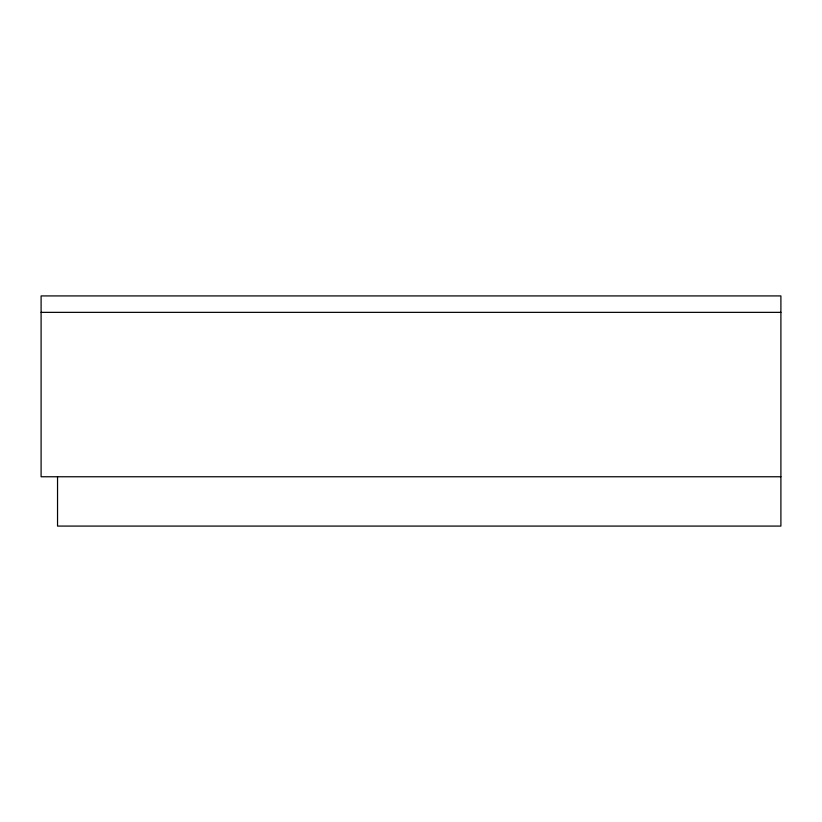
<?xml version="1.0" encoding="UTF-8"?>
<svg xmlns="http://www.w3.org/2000/svg" width="822" height="822" viewBox="0 0 822 822"><rect width="100%" height="100%" fill="white"/><g stroke="black" fill="none" stroke-linecap="round" stroke-linejoin="round"><path stroke-width="1.23" d="M41.1 312.36L780.9 312.36M780.9 476.76L41.1 476.76L41.1 295.92L780.9 295.92L780.9 526.08L57.54 526.08L57.54 476.76"/></g></svg>
